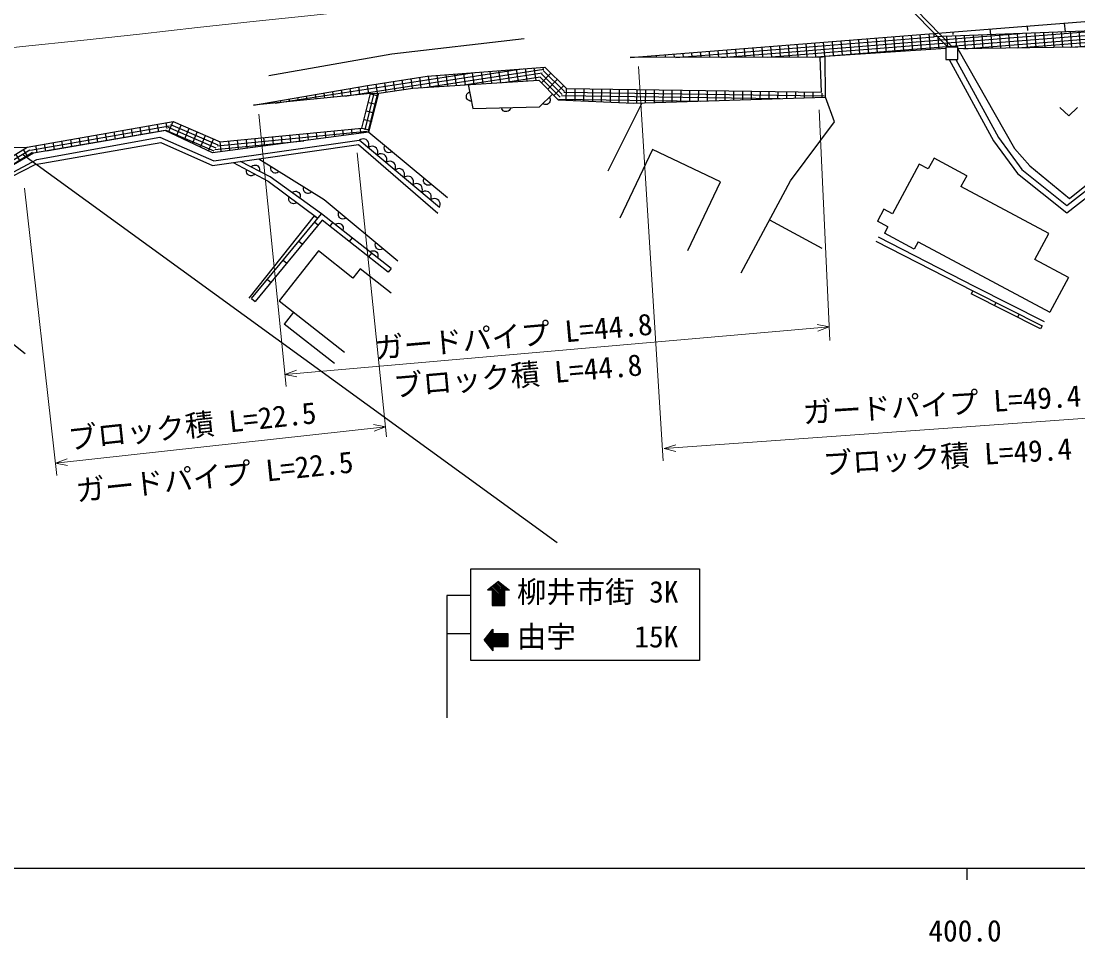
# Model space of a CAD drawing. Units: millimetres, scale not verified. Extents: x 40000 to 680000, y 20000 to 380000.
# Drawn here: x 387547 to 477442, y 198715 to 277078 of the extents above; entities that cross this region are included whole.
import ezdxf
from ezdxf.enums import TextEntityAlignment as Align

# ---------------------------------------------------------------- set-up
doc = ezdxf.new("R2010")
doc.units = ezdxf.units.MM
doc.header["$LTSCALE"] = 1000
doc.linetypes.add('CHAIN', pattern=[18.5, 12, -1.5, 3.5, -1.5])
for name, color, linetype, lineweight in [('M-BGD', 7, 'Continuous', 25), ('M-BMK', 2, 'CHAIN', 13), ('M-STR-HTXT', 7, 'Continuous', 13), ('M-STR-STRC', 7, 'Continuous', 25), ('M-TTL-BAND', 7, 'Continuous', 25)]:
    doc.layers.add(name, color=color, linetype=linetype, lineweight=lineweight)
doc.styles.add('ＭＳ ゴシック', font='')
doc.styles.get('ＭＳ ゴシック').set_extended_font_data('MS Gothic')

msp = doc.modelspace()

# ---------------------------------------------------------------- hatches: boundary and pattern name
at = {"layer": 'M-BGD'}
h = msp.add_hatch(dxfattribs=at)
h.set_pattern_fill('USER', color=256, style=0, pattern_type=2)
h.set_pattern_definition([(4.55015, (439366, 273978), (-23.7995, 299.0545), []), (94.55, (439366, 273978), (-1495.272, -118.997), []), (94.55, (440138, 273738), (-1495.272, -118.997), [])])
h.paths.add_polyline_path([(439366, 273978), (465216, 276035), (465228, 275732), (481671, 276369), (491519, 276066), (491519, 275054), (467240, 274725), (467240, 274869), (466213, 274869), (466213, 274742), (455957, 274075), (455532, 274011)])
h = msp.add_hatch(dxfattribs=at)
h.set_pattern_fill('USER', color=256, style=0, pattern_type=2)
h.set_pattern_definition([(8.7175, (417008, 271605), (-45.4686, 296.5343), []), (98.717, (417008, 271605), (-1482.67, -227.34), []), (98.717, (417795, 271422), (-1482.67, -227.34), [])])
h.paths.add_polyline_path([(407316, 269911), (417008, 271605), (422091, 272385), (432089, 273164), (431575, 272052), (420860, 271378), (417984, 270952), (417279, 270928)])
h = msp.add_hatch(dxfattribs=at)
h.set_pattern_fill('USER', color=256, style=0, pattern_type=2)
h.set_pattern_definition([(315.31, (432089, 273164), (210.982, 213.276), []), (45.31, (432089, 273164), (-1066.4, 1054.9), []), (45.31, (432411, 272424), (-1066.4, 1054.9), [])])
h.paths.add_polyline_path([(432089, 273164), (433939, 271334), (433243, 270384), (431575, 272052)])
h = msp.add_hatch(dxfattribs=at)
h.set_pattern_fill('USER', color=256, style=0, pattern_type=2)
h.set_pattern_definition([(75.809, (416534, 267979), (-290.845, 73.547), []), (165.81, (416534, 267979), (-367.74, -1454.2), []), (165.81, (417008, 268633), (-367.7, -1454.2), [])])
h.paths.add_polyline_path([(416534, 267979), (417279, 270928), (417984, 270952), (417132, 267615)])
h = msp.add_hatch(dxfattribs=at)
h.set_pattern_fill('USER', color=256, style=0, pattern_type=2)
h.set_pattern_definition([(359.1945, (433939, 271334), (4.2173, 299.9704), []), (89.1945, (433939, 271334), (-1499.85, 21.09), []), (89.1945, (434685, 271024), (-1499.85, 21.09), [])])
h.paths.add_polyline_path([(433939, 271334), (455633, 271029), (455962, 270597), (440370, 270121), (433243, 270384)])
h = msp.add_hatch(dxfattribs=at)
h.set_pattern_fill('USER', color=256, style=0, pattern_type=2)
h.set_pattern_definition([(9.9186, (388066, 266352), (-51.675, 295.516), []), (99.919, (388066, 266352), (-1477.58, -258.37), []), (99.919, (388857, 266186), (-1477.58, -258.37), [])])
h.paths.add_polyline_path([(388066, 266352), (400470, 268521), (399810, 267757), (388593, 265840)])
h = msp.add_hatch(dxfattribs=at)
h.set_pattern_fill('USER', color=256, style=0, pattern_type=2)
h.set_pattern_definition([(336.626, (400470, 268521), (119.02, 275.38), []), (66.626, (400470, 268521), (-1376.9, 595.1), []), (66.626, (401039, 267948), (-1376.9, 595.1), [])])
h.paths.add_polyline_path([(400470, 268521), (404469, 266793), (403821, 265876), (399810, 267757)])
h = msp.add_hatch(dxfattribs=at)
h.set_pattern_fill('USER', color=256, style=0, pattern_type=2)
h.set_pattern_definition([(5.615, (404469, 266793), (-29.353, 298.5606), []), (95.615, (404469, 266793), (-1492.8, -146.76), []), (95.615, (405245, 266568), (-1492.8, -146.76), [])])
h.paths.add_polyline_path([(404469, 266793), (416534, 267979), (417132, 267615), (403821, 265876)])
h = msp.add_hatch(dxfattribs=at)
h.set_pattern_fill('USER', color=256, style=0, pattern_type=2)
h.set_pattern_definition([(31.457, (385186, 264590), (-156.557, 255.91), []), (121.457, (385186, 264590), (-1279.55, -782.8), []), (121.457, (385982, 264726), (-1279.55, -782.8), [])])
h.paths.add_polyline_path([(385186, 264590), (388066, 266352), (388593, 265840), (385469, 264030)])
at = {"layer": 'M-STR-STRC'}
h = msp.add_hatch(dxfattribs=at)
h.set_pattern_fill('USER', color=256, style=0, pattern_type=2)
h.set_pattern_definition([(315, (428698, 228637), (70.7107, 70.7107), [])])
h.paths.add_polyline_path([(428698, 228637), (428698, 227339), (427613, 227339), (427613, 228637), (427230, 228637), (428155, 229382), (429081, 228637)])
h = msp.add_hatch(dxfattribs=at)
h.set_pattern_fill('USER', color=256, style=0, pattern_type=2)
h.set_pattern_definition([(45, (427688, 224945), (-70.7107, 70.7107), [])])
h.paths.add_polyline_path([(427688, 224945), (428986, 224945), (428986, 223860), (427688, 223860), (427688, 223477), (426944, 224403), (427688, 225328)])

# ---------------------------------------------------------------- linework, layer by layer
at = {"layer": 'M-BGD'}
for p, q in [((466368, 274869), (454532, 287038)), ((466786, 274869), (454707, 287288)), ((439366, 273978), (481035, 277288)), ((476289, 276912), (476349, 276163)), ((465228, 275732), (465216, 276035)), ((481671, 276369), (465228, 275732)), ((466798, 276160), (466815, 275941)), ((469962, 276411), (470001, 275917)), ((473125, 276662), (473155, 276289)), ((419068, 274305), (430345, 275601)), ((408613, 272447), (419068, 274305)), ((466213, 274742), (455957, 274075)), ((467240, 274869), (466213, 274869)), ((466213, 274869), (466213, 273808)), ((491519, 275054), (467240, 274725)), ((467240, 273808), (467240, 274869)), ((467240, 274725), (472056, 266225)), ((455532, 274011), (439366, 273978)), ((455532, 274011), (455957, 274075)), ((455633, 271029), (455532, 274011)), ((455962, 270597), (455957, 274075)), ((466213, 273808), (467240, 273808)), ((466492, 273808), (470274, 266891)), ((467062, 273808), (470696, 267160)), ((417008, 271605), (422091, 272385)), ((422091, 272385), (432089, 273164)), ((432089, 273164), (433939, 271334)), ((407316, 269911), (417008, 271605)), ((420860, 271378), (431575, 272052)), ((425568, 271674), (425961, 269638)), ((431575, 272052), (433243, 270384)), ((417279, 270928), (407316, 269911)), ((416534, 267979), (417279, 270928)), ((417132, 267615), (417984, 270952)), ((417279, 270928), (417984, 270952)), ((417984, 270952), (420860, 271378)), ((431641, 269780), (432762, 270865)), ((433939, 271334), (455633, 271029)), ((439668, 270100), (455962, 270597)), ((456738, 268502), (455962, 270597)), ((425961, 269638), (431641, 269780)), ((433243, 270384), (439668, 270100)), ((437498, 264349), (440370, 270121)), ((476503, 261397), (486013, 268834)), ((476737, 261972), (485102, 268816)), ((388066, 266352), (400470, 268521)), ((400470, 268521), (404469, 266793)), ((404469, 266793), (416534, 267979)), ((453010, 263497), (456738, 268502)), ((476500, 260760), (486314, 268435)), ((399810, 267757), (388593, 265840)), ((388877, 265308), (399348, 267189)), ((399348, 267189), (403927, 265201)), ((403821, 265876), (399810, 267757)), ((417132, 267615), (403821, 265876)), ((417132, 267615), (423806, 262077)), ((470696, 267160), (472681, 264460)), ((385186, 264590), (388066, 266352)), ((385990, 266318), (388066, 266352)), ((388742, 264886), (399429, 266758)), ((399429, 266758), (403827, 264795)), ((403827, 264795), (416245, 266585)), ((403927, 265201), (416316, 266940)), ((416245, 266585), (422990, 260728)), ((423131, 261225), (416316, 266940)), ((441261, 266159), (438464, 260314)), ((447047, 263391), (441261, 266159)), ((470274, 266891), (472317, 264110)), ((472056, 266225), (473363, 264752)), ((388593, 265840), (385469, 264030)), ((385682, 263604), (388877, 265308)), ((407757, 265362), (413317, 261885)), ((465207, 265413), (464715, 264496)), ((467987, 263923), (465207, 265413)), ((385752, 263351), (388742, 264886)), ((405584, 265048), (408570, 263468)), ((408739, 263826), (406195, 265136)), ((463938, 264913), (461666, 260675)), ((464715, 264496), (463938, 264913)), ((472681, 264460), (476503, 261397)), ((473363, 264752), (476737, 261972)), ((408570, 263468), (412795, 260305)), ((413106, 260683), (408739, 263826)), ((448786, 255652), (453010, 263497)), ((467987, 263923), (467495, 263005)), ((472317, 264110), (476500, 260760)), ((444250, 257546), (447047, 263391)), ((474978, 258993), (467495, 263005)), ((413317, 261885), (419604, 256674)), ((460943, 261063), (460394, 260039)), ((461666, 260675), (460943, 261063)), ((406946, 253510), (412515, 260514)), ((407157, 253467), (413106, 260683)), ((413166, 260126), (407465, 253213)), ((412515, 260514), (412663, 260366)), ((412525, 259978), (412834, 259724)), ((419013, 256020), (413106, 260683)), ((418766, 255706), (413166, 260126)), ((414045, 259941), (413798, 259627)), ((451214, 260161), (455673, 257747)), ((461272, 259568), (460394, 260039)), ((461272, 259568), (460979, 259022)), ((463516, 257662), (460979, 259022)), ((473792, 256780), (474978, 258993)), ((411183, 258351), (411492, 258096)), ((415701, 258634), (415454, 258320)), ((460258, 258353), (468510, 254124)), ((460441, 258709), (468691, 254481)), ((463861, 258304), (463516, 257662)), ((463861, 258304), (475063, 252297)), ((412834, 257524), (409492, 253278)), ((415775, 255209), (412834, 257524)), ((417357, 257327), (417110, 257013)), ((409841, 256723), (410150, 256468)), ((476646, 255249), (473792, 256780)), ((416394, 255995), (415775, 255209)), ((419023, 253926), (416394, 255995)), ((419013, 256020), (418766, 255706)), ((380690, 254478), (387881, 248792)), ((408499, 255095), (408807, 254841)), ((468691, 254481), (474587, 251510)), ((476646, 255249), (475063, 252297)), ((468510, 254124), (468375, 253856)), ((474272, 250885), (468375, 253856)), ((468510, 254124), (474407, 251153)), ((407157, 253467), (407465, 253213)), ((409492, 253278), (415063, 248894)), ((470475, 253133), (470340, 252866)), ((410717, 252314), (409913, 251293)), ((472441, 252143), (472306, 251875)), ((414193, 247925), (409913, 251293)), ((474407, 251153), (474272, 250885))]:
    msp.add_line(p, q, dxfattribs=at)
for points in [[(425840, 270263), (425744, 270277), (425658, 270310), (425558, 270368), (425494, 270445), (425448, 270532), (425425, 270654), (425435, 270751), (425465, 270847), (425537, 270940), (425604, 271002), (425689, 271049)], [(432489, 270601), (432530, 270513), (432549, 270423), (432556, 270307), (432526, 270212), (432478, 270126), (432389, 270040), (432302, 269995), (432205, 269968), (432088, 269977), (431999, 269999), (431914, 270045)], [(429201, 269719), (429171, 269626), (429125, 269547), (429051, 269457), (428965, 269407), (428871, 269377), (428747, 269374), (428653, 269399), (428564, 269445), (428483, 269531), (428434, 269608), (428401, 269699)], [(475916, 269713), (476666, 269004), (477416, 269713)], [(417073, 266305), (417118, 266416), (417134, 266528), (417130, 266673), (417085, 266789), (417020, 266892), (416903, 266990), (416790, 267036), (416668, 267061), (416525, 267039), (416419, 267002), (416316, 266940)], [(417831, 265670), (417875, 265781), (417892, 265893), (417888, 266038), (417842, 266154), (417777, 266257), (417660, 266355), (417547, 266401), (417426, 266426), (417282, 266404), (417177, 266367), (417073, 266305)], [(419109, 265975), (419025, 265925), (418938, 265895), (418824, 265876), (418725, 265895), (418635, 265934), (418540, 266013), (418485, 266095), (418448, 266188), (418444, 266305), (418457, 266396), (418493, 266486)], [(418588, 265035), (418632, 265146), (418649, 265258), (418645, 265403), (418600, 265519), (418535, 265622), (418417, 265720), (418304, 265766), (418183, 265791), (418039, 265769), (417934, 265732), (417831, 265670)], [(407430, 264071), (407359, 264005), (407280, 263958), (407172, 263916), (407072, 263915), (406975, 263934), (406866, 263992), (406796, 264060), (406741, 264144), (406713, 264258), (406707, 264350), (406723, 264445)], [(407111, 264664), (407182, 264732), (407260, 264779), (407368, 264822), (407468, 264825), (407565, 264807), (407675, 264750), (407746, 264682), (407802, 264599), (407831, 264485), (407838, 264394), (407823, 264298)], [(409486, 264281), (409410, 264220), (409328, 264179), (409217, 264145), (409117, 264150), (409023, 264177), (408918, 264242), (408853, 264316), (408804, 264403), (408784, 264519), (408785, 264611), (408808, 264705)], [(419345, 264400), (419390, 264511), (419406, 264623), (419402, 264768), (419357, 264884), (419292, 264987), (419174, 265085), (419062, 265131), (418940, 265156), (418797, 265134), (418691, 265097), (418588, 265035)], [(420102, 263765), (420147, 263876), (420163, 263988), (420159, 264133), (420114, 264249), (420049, 264352), (419932, 264450), (419819, 264496), (419698, 264521), (419554, 264499), (419448, 264462), (419345, 264400)], [(420860, 263130), (420904, 263241), (420921, 263353), (420917, 263498), (420872, 263614), (420806, 263717), (420689, 263815), (420576, 263861), (420455, 263886), (420311, 263864), (420206, 263827), (420102, 263765)], [(422445, 263206), (422362, 263156), (422275, 263126), (422161, 263107), (422062, 263127), (421972, 263165), (421877, 263244), (421822, 263326), (421785, 263419), (421781, 263536), (421794, 263627), (421830, 263717)], [(410598, 262488), (410678, 262544), (410762, 262579), (410875, 262606), (410975, 262594), (411067, 262562), (411168, 262489), (411228, 262412), (411271, 262321), (411283, 262204), (411277, 262113), (411247, 262021)], [(412266, 262542), (412190, 262481), (412108, 262441), (411997, 262406), (411897, 262412), (411803, 262438), (411697, 262504), (411633, 262578), (411583, 262665), (411564, 262781), (411565, 262873), (411588, 262966)], [(421617, 262495), (421662, 262606), (421678, 262718), (421674, 262863), (421629, 262979), (421564, 263082), (421446, 263180), (421333, 263226), (421212, 263251), (421068, 263229), (420963, 263192), (420860, 263130)], [(422374, 261860), (422419, 261971), (422435, 262083), (422431, 262228), (422386, 262344), (422321, 262447), (422204, 262545), (422091, 262591), (421969, 262616), (421826, 262594), (421720, 262557), (421617, 262495)], [(411003, 261647), (410922, 261592), (410837, 261558), (410723, 261533), (410624, 261548), (410532, 261582), (410433, 261656), (410374, 261735), (410332, 261826), (410323, 261943), (410331, 262034), (410362, 262126)], [(423131, 261225), (423176, 261336), (423193, 261448), (423189, 261593), (423143, 261709), (423078, 261812), (422961, 261910), (422848, 261956), (422727, 261981), (422583, 261959), (422477, 261922), (422374, 261860)], [(415197, 260327), (415113, 260277), (415027, 260247), (414912, 260228), (414814, 260247), (414723, 260286), (414628, 260365), (414573, 260446), (414536, 260540), (414532, 260657), (414545, 260748), (414581, 260838)], [(414269, 259765), (414351, 259817), (414437, 259849), (414551, 259871), (414650, 259854), (414741, 259818), (414839, 259741), (414895, 259661), (414934, 259568), (414941, 259451), (414930, 259360), (414897, 259269)], [(418340, 257722), (418257, 257671), (418170, 257642), (418056, 257623), (417957, 257642), (417867, 257680), (417771, 257759), (417717, 257841), (417680, 257934), (417676, 258052), (417689, 258142), (417724, 258232)], [(417223, 257434), (417305, 257486), (417391, 257518), (417505, 257540), (417604, 257523), (417695, 257486), (417792, 257410), (417849, 257329), (417888, 257237), (417895, 257120), (417884, 257029), (417851, 256938)]]:
    msp.add_lwpolyline(points, dxfattribs=at)
at = {"layer": 'M-BMK'}
msp.add_lwpolyline([(347949, 270642), (352906, 271211), (357872, 271780), (362829, 272343), (367797, 272889), (372760, 273408), (377735, 273909), (382700, 274405), (387674, 274912), (392635, 275438), (397604, 275980), (402562, 276526), (407531, 277063), (412489, 277595), (417457, 278137), (422414, 278691), (427383, 279235), (431898, 279692), (436418, 280089), (440882, 280412), (445349, 280697)], dxfattribs=at)
at = {"layer": 'M-STR-HTXT'}
for p, q in [((440076, 273215), (442178, 239656)), ((407774, 269166), (410091, 245994)), ((456353, 249895), (455438, 269521)), ((418626, 241708), (416123, 265881)), ((387825, 262847), (390598, 238404)), ((409991, 247000), (456299, 251048)), ((442243, 240698), (492542, 244306)), ((390480, 239448), (418537, 242560))]:
    msp.add_line(p, q, dxfattribs=at)
for points in [[(455278, 251247), (456299, 251048), (455328, 250677)], [(411012, 246801), (409991, 247000), (410962, 247371)], [(417516, 242756), (418537, 242560), (417567, 242186)], [(443255, 240457), (442243, 240698), (443228, 241029)], [(391501, 239251), (390480, 239448), (391450, 239821)]]:
    msp.add_lwpolyline(points, dxfattribs=at)
at = {"layer": 'M-STR-STRC'}
for p, q in [((387649, 265755), (433153, 232704)), ((425793, 230459), (445253, 230459)), ((425793, 222675), (425793, 230459)), ((445253, 230459), (445253, 222675)), ((428155, 229382), (427230, 228637)), ((428155, 229382), (429081, 228637)), ((427613, 228637), (427230, 228637)), ((427613, 228637), (427613, 227339)), ((429081, 228637), (428698, 228637)), ((428698, 227339), (428698, 228637)), ((425793, 228189), (423753, 228189)), ((423753, 228189), (423753, 217791)), ((427613, 227339), (428698, 227339)), ((425793, 224945), (423753, 224945)), ((426944, 224403), (427688, 225328)), ((427688, 225328), (427688, 224945)), ((428986, 224945), (427688, 224945)), ((428986, 223860), (428986, 224945)), ((426944, 224403), (427688, 223477)), ((427688, 223860), (427688, 223477)), ((427688, 223860), (428986, 223860)), ((445253, 222675), (425793, 222675))]:
    msp.add_line(p, q, dxfattribs=at)
at = {"layer": 'M-TTL-BAND'}
for p, q in [((40000, 205000), (579000, 205000)), ((468000, 205000), (468000, 204000))]:
    msp.add_line(p, q, dxfattribs=at)

# ---------------------------------------------------------------- texts
at = {"layer": 'M-STR-HTXT', "style": 'ＭＳ ゴシック'}
for s, rotation, p in [('ガードパイプ L=44.8', 5, (417729, 247780)), ('ブロック積 L=44.8', 5, (419345, 244540)), ('ガードパイプ L=49.4', 3.5, (454125, 242286)), ('ブロック積 L=22.5', 6.1, (391695, 240066)), ('ブロック積 L=49.4', 3.5, (455841, 237937)), ('ガードパイプ L=22.5', 6, (392351, 235649))]:
    msp.add_text(s, height=1833, rotation=rotation, dxfattribs=at).set_placement(p, align=Align.BOTTOM_LEFT)
at = {"layer": 'M-STR-STRC', "style": 'ＭＳ ゴシック'}
for s, p in [('柳井市街 3K', (429722, 227040)), ('由宇    15K', (429722, 223224))]:
    msp.add_text(s, height=1833, dxfattribs=at).set_placement(p, align=Align.BOTTOM_LEFT)
at = {"layer": 'M-TTL-BAND', "style": 'ＭＳ ゴシック'}
msp.add_text('400.0', height=1833, dxfattribs=at).set_placement((467844, 198195), align=Align.BOTTOM_CENTER)

doc.saveas('drawing.dxf')
